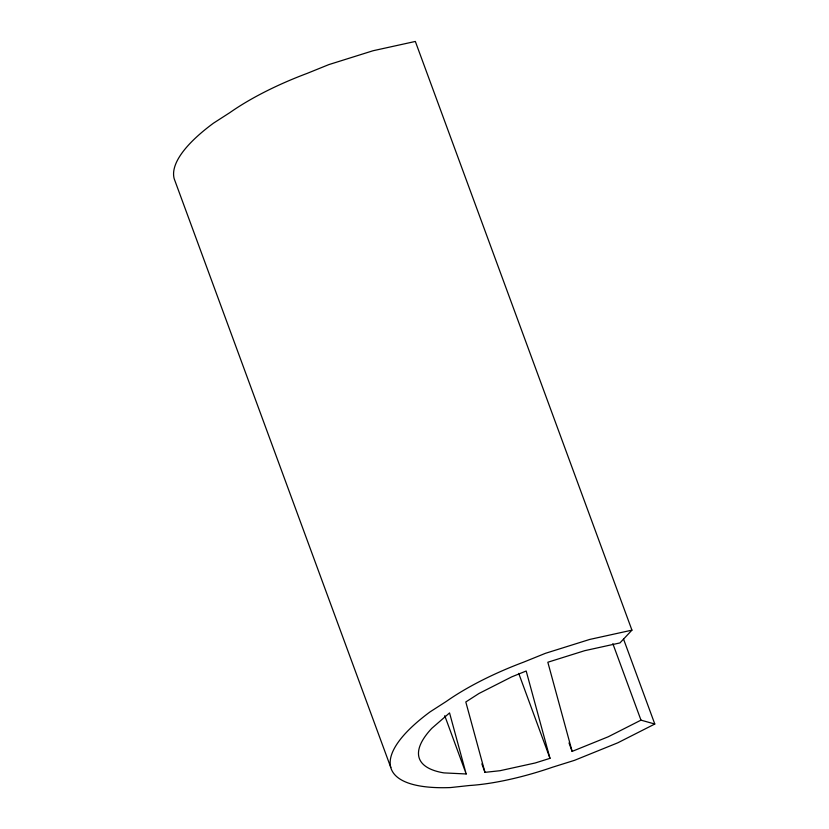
<?xml version="1.0" encoding="UTF-8"?>
<svg xmlns="http://www.w3.org/2000/svg" width="829" height="829" viewBox="0 0 829 829"><rect width="100%" height="100%" fill="white"/><g stroke="black" fill="none" stroke-linecap="round" stroke-linejoin="round"><path stroke-width="1.24" d="M390.801 767.499L174.204 178.784A179.779 55.253 -20.2 0 1 213.447 123.189L229.809 112.661A134.961 41.481 -20.2 0 1 307.155 73.387L328.802 64.621L373.081 50.735L415.339 41.45L631.936 630.154L619.947 642.931L584.735 650.672L547.834 662.236L572.124 751.395L608.196 736.794L640.983 720.152L654.796 724.028L623.532 639.055M654.796 724.028L617.833 742.794L574.549 760.317L552.404 767.26A134.961 41.481 -20.2 0 1 469.338 785.519L450.655 787.55A179.779 55.253 -20.2 0 1 430.044 711.893L446.406 701.365A134.961 41.481 -20.2 0 1 523.762 662.091L545.399 653.325L589.688 639.449L631.936 630.154M484.975 772.348L465.805 701.966L478.965 693.49L511.762 676.847L526.187 671.003L549.979 758.338L535.223 762.97L500.001 770.711L484.975 772.348L481.846 763.851M466.188 773.965L443.961 772.897A149.821 46.051 -20.2 0 1 431.816 728.318L449.556 712.919L466.188 773.965L444.748 715.707M612.849 643.677L640.983 720.152M568.995 742.908L572.124 751.395M518.716 673.376L549.979 758.338"/></g></svg>
